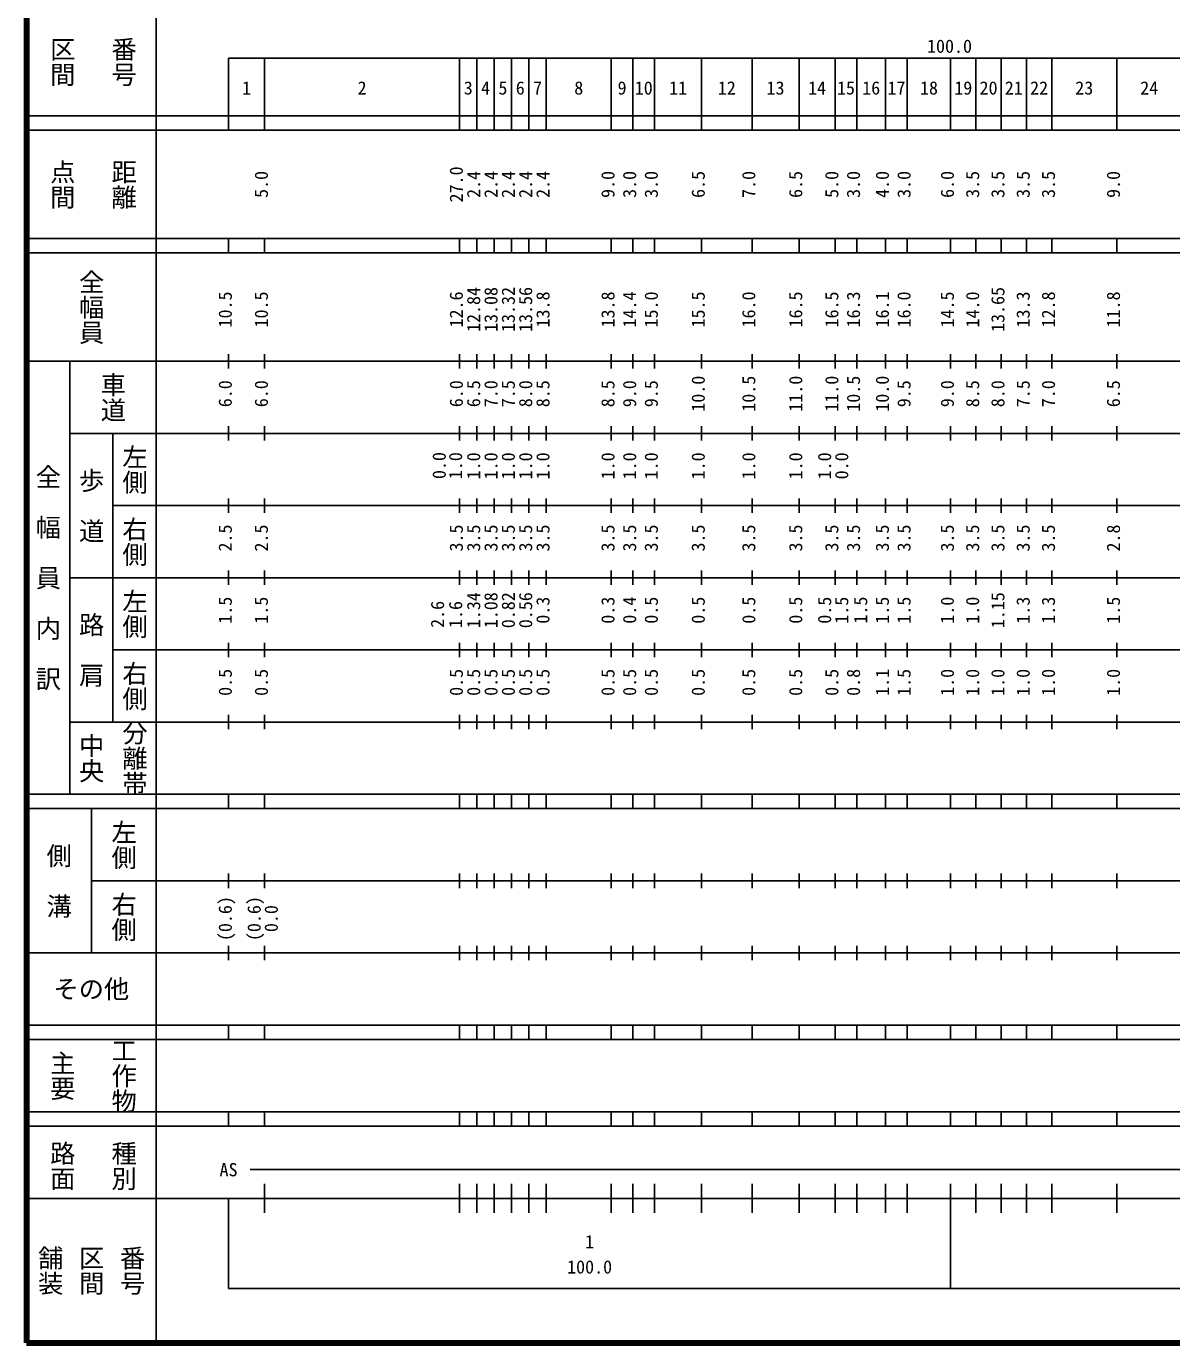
# Model space of a CAD drawing. Units: millimetres on the paper, enlarged 1000 times. Extents: x 40000 to 680000, y 20000 to 380000.
# Drawn here: x 40000 to 198607, y 20000 to 202409 of the extents above; entities that cross this region are included whole.
import ezdxf
from ezdxf.enums import TextEntityAlignment as Align

# ---------------------------------------------------------------- set-up
doc = ezdxf.new("R2010")
doc.units = ezdxf.units.MM
doc.header["$LTSCALE"] = 1000
doc.layers.add('M-TTL', color=2, linetype='Continuous', lineweight=140)
doc.layers.add('M-TTL-BAND', color=7, linetype='Continuous', lineweight=25)
doc.styles.add('@ＭＳ ゴシック', font='')
doc.styles.add('ＭＳ ゴシック', font='')
doc.styles.get('@ＭＳ ゴシック').set_extended_font_data('@MS Gothic')
doc.styles.get('ＭＳ ゴシック').set_extended_font_data('MS Gothic')

msp = doc.modelspace()

# ---------------------------------------------------------------- linework, layer by layer
at = {"layer": 'M-TTL'}
for p, q in [((40000, 380000), (40000, 20000)), ((40000, 20000), (680000, 20000))]:
    msp.add_line(p, q, dxfattribs=at)
at = {"layer": 'M-TTL-BAND'}
for p, q in [((58000, 370000), (58000, 20000)), ((68000, 198000), (579000, 198000)), ((68000, 198000), (68000, 188000)), ((73000, 188000), (73000, 198000)), ((100000, 188000), (100000, 198000)), ((102400, 188000), (102400, 198000)), ((104800, 188000), (104800, 198000)), ((107200, 188000), (107200, 198000)), ((109600, 188000), (109600, 198000)), ((112000, 188000), (112000, 198000)), ((121000, 188000), (121000, 198000)), ((124000, 188000), (124000, 198000)), ((127000, 188000), (127000, 198000)), ((133500, 188000), (133500, 198000)), ((140500, 188000), (140500, 198000)), ((147000, 188000), (147000, 198000)), ((152000, 188000), (152000, 198000)), ((155000, 188000), (155000, 198000)), ((159000, 188000), (159000, 198000)), ((162000, 188000), (162000, 198000)), ((168000, 188000), (168000, 198000)), ((171500, 188000), (171500, 198000)), ((175000, 188000), (175000, 198000)), ((178500, 188000), (178500, 198000)), ((182000, 188000), (182000, 198000)), ((191000, 188000), (191000, 198000)), ((40000, 190000), (579000, 190000)), ((40000, 188000), (579000, 188000)), ((40000, 173000), (579000, 173000)), ((68000, 171000), (68000, 173000)), ((73000, 171000), (73000, 173000)), ((100000, 171000), (100000, 173000)), ((102400, 171000), (102400, 173000)), ((104800, 171000), (104800, 173000)), ((107200, 171000), (107200, 173000)), ((109600, 171000), (109600, 173000)), ((112000, 171000), (112000, 173000)), ((121000, 171000), (121000, 173000)), ((124000, 171000), (124000, 173000)), ((127000, 171000), (127000, 173000)), ((133500, 171000), (133500, 173000)), ((140500, 171000), (140500, 173000)), ((147000, 171000), (147000, 173000)), ((152000, 171000), (152000, 173000)), ((155000, 171000), (155000, 173000)), ((159000, 171000), (159000, 173000)), ((162000, 171000), (162000, 173000)), ((168000, 171000), (168000, 173000)), ((171500, 171000), (171500, 173000)), ((175000, 171000), (175000, 173000)), ((178500, 171000), (178500, 173000)), ((182000, 171000), (182000, 173000)), ((191000, 171000), (191000, 173000)), ((40000, 171000), (579000, 171000)), ((68000, 155000), (68000, 157000)), ((73000, 155000), (73000, 157000)), ((100000, 155000), (100000, 157000)), ((102400, 155000), (102400, 157000)), ((104800, 155000), (104800, 157000)), ((107200, 155000), (107200, 157000)), ((109600, 155000), (109600, 157000)), ((112000, 155000), (112000, 157000)), ((121000, 155000), (121000, 157000)), ((124000, 155000), (124000, 157000)), ((127000, 155000), (127000, 157000)), ((133500, 155000), (133500, 157000)), ((140500, 155000), (140500, 157000)), ((147000, 155000), (147000, 157000)), ((152000, 155000), (152000, 157000)), ((155000, 155000), (155000, 157000)), ((159000, 155000), (159000, 157000)), ((162000, 155000), (162000, 157000)), ((168000, 155000), (168000, 157000)), ((171500, 155000), (171500, 157000)), ((175000, 155000), (175000, 157000)), ((178500, 155000), (178500, 157000)), ((182000, 155000), (182000, 157000)), ((191000, 155000), (191000, 157000)), ((40000, 156000), (579000, 156000)), ((46000, 96000), (46000, 156000)), ((46000, 146000), (579000, 146000)), ((52000, 146000), (52000, 106000)), ((68000, 145000), (68000, 147000)), ((73000, 145000), (73000, 147000)), ((100000, 145000), (100000, 147000)), ((102400, 145000), (102400, 147000)), ((104800, 145000), (104800, 147000)), ((107200, 145000), (107200, 147000)), ((109600, 145000), (109600, 147000)), ((112000, 145000), (112000, 147000)), ((121000, 145000), (121000, 147000)), ((124000, 145000), (124000, 147000)), ((127000, 145000), (127000, 147000)), ((133500, 145000), (133500, 147000)), ((140500, 145000), (140500, 147000)), ((147000, 145000), (147000, 147000)), ((152000, 145000), (152000, 147000)), ((155000, 145000), (155000, 147000)), ((159000, 145000), (159000, 147000)), ((162000, 145000), (162000, 147000)), ((168000, 145000), (168000, 147000)), ((171500, 145000), (171500, 147000)), ((175000, 145000), (175000, 147000)), ((178500, 145000), (178500, 147000)), ((182000, 145000), (182000, 147000)), ((191000, 145000), (191000, 147000)), ((68000, 135000), (68000, 137000)), ((73000, 135000), (73000, 137000)), ((100000, 135000), (100000, 137000)), ((102400, 135000), (102400, 137000)), ((104800, 135000), (104800, 137000)), ((107200, 135000), (107200, 137000)), ((109600, 135000), (109600, 137000)), ((112000, 135000), (112000, 137000)), ((121000, 135000), (121000, 137000)), ((124000, 135000), (124000, 137000)), ((127000, 135000), (127000, 137000)), ((133500, 135000), (133500, 137000)), ((140500, 135000), (140500, 137000)), ((147000, 135000), (147000, 137000)), ((152000, 135000), (152000, 137000)), ((155000, 135000), (155000, 137000)), ((159000, 135000), (159000, 137000)), ((162000, 135000), (162000, 137000)), ((168000, 135000), (168000, 137000)), ((171500, 135000), (171500, 137000)), ((175000, 135000), (175000, 137000)), ((178500, 135000), (178500, 137000)), ((182000, 135000), (182000, 137000)), ((191000, 135000), (191000, 137000)), ((52000, 136000), (579000, 136000)), ((46000, 126000), (579000, 126000)), ((68000, 125000), (68000, 127000)), ((73000, 125000), (73000, 127000)), ((100000, 125000), (100000, 127000)), ((102400, 125000), (102400, 127000)), ((104800, 125000), (104800, 127000)), ((107200, 125000), (107200, 127000)), ((109600, 125000), (109600, 127000)), ((112000, 125000), (112000, 127000)), ((121000, 125000), (121000, 127000)), ((124000, 125000), (124000, 127000)), ((127000, 125000), (127000, 127000)), ((133500, 125000), (133500, 127000)), ((140500, 125000), (140500, 127000)), ((147000, 125000), (147000, 127000)), ((152000, 125000), (152000, 127000)), ((155000, 125000), (155000, 127000)), ((159000, 125000), (159000, 127000)), ((162000, 125000), (162000, 127000)), ((168000, 125000), (168000, 127000)), ((171500, 125000), (171500, 127000)), ((175000, 125000), (175000, 127000)), ((178500, 125000), (178500, 127000)), ((182000, 125000), (182000, 127000)), ((191000, 125000), (191000, 127000)), ((68000, 115000), (68000, 117000)), ((73000, 115000), (73000, 117000)), ((100000, 115000), (100000, 117000)), ((102400, 115000), (102400, 117000)), ((104800, 115000), (104800, 117000)), ((107200, 115000), (107200, 117000)), ((109600, 115000), (109600, 117000)), ((112000, 115000), (112000, 117000)), ((121000, 115000), (121000, 117000)), ((124000, 115000), (124000, 117000)), ((127000, 115000), (127000, 117000)), ((133500, 115000), (133500, 117000)), ((140500, 115000), (140500, 117000)), ((147000, 115000), (147000, 117000)), ((152000, 115000), (152000, 117000)), ((155000, 115000), (155000, 117000)), ((159000, 115000), (159000, 117000)), ((162000, 115000), (162000, 117000)), ((168000, 115000), (168000, 117000)), ((171500, 115000), (171500, 117000)), ((175000, 115000), (175000, 117000)), ((178500, 115000), (178500, 117000)), ((182000, 115000), (182000, 117000)), ((191000, 115000), (191000, 117000)), ((52000, 116000), (579000, 116000)), ((46000, 106000), (579000, 106000)), ((68000, 105000), (68000, 107000)), ((73000, 105000), (73000, 107000)), ((100000, 105000), (100000, 107000)), ((102400, 105000), (102400, 107000)), ((104800, 105000), (104800, 107000)), ((107200, 105000), (107200, 107000)), ((109600, 105000), (109600, 107000)), ((112000, 105000), (112000, 107000)), ((121000, 105000), (121000, 107000)), ((124000, 105000), (124000, 107000)), ((127000, 105000), (127000, 107000)), ((133500, 105000), (133500, 107000)), ((140500, 105000), (140500, 107000)), ((147000, 105000), (147000, 107000)), ((152000, 105000), (152000, 107000)), ((155000, 105000), (155000, 107000)), ((159000, 105000), (159000, 107000)), ((162000, 105000), (162000, 107000)), ((168000, 105000), (168000, 107000)), ((171500, 105000), (171500, 107000)), ((175000, 105000), (175000, 107000)), ((178500, 105000), (178500, 107000)), ((182000, 105000), (182000, 107000)), ((191000, 105000), (191000, 107000)), ((40000, 96000), (579000, 96000)), ((68000, 94000), (68000, 96000)), ((73000, 94000), (73000, 96000)), ((100000, 94000), (100000, 96000)), ((102400, 94000), (102400, 96000)), ((104800, 94000), (104800, 96000)), ((107200, 94000), (107200, 96000)), ((109600, 94000), (109600, 96000)), ((112000, 94000), (112000, 96000)), ((121000, 94000), (121000, 96000)), ((124000, 94000), (124000, 96000)), ((127000, 94000), (127000, 96000)), ((133500, 94000), (133500, 96000)), ((140500, 94000), (140500, 96000)), ((147000, 94000), (147000, 96000)), ((152000, 94000), (152000, 96000)), ((155000, 94000), (155000, 96000)), ((159000, 94000), (159000, 96000)), ((162000, 94000), (162000, 96000)), ((168000, 94000), (168000, 96000)), ((171500, 94000), (171500, 96000)), ((175000, 94000), (175000, 96000)), ((178500, 94000), (178500, 96000)), ((182000, 94000), (182000, 96000)), ((191000, 94000), (191000, 96000)), ((40000, 94000), (579000, 94000)), ((49000, 94000), (49000, 74000)), ((49000, 84000), (579000, 84000)), ((68000, 83000), (68000, 85000)), ((73000, 83000), (73000, 85000)), ((100000, 83000), (100000, 85000)), ((102400, 83000), (102400, 85000)), ((104800, 83000), (104800, 85000)), ((107200, 83000), (107200, 85000)), ((109600, 83000), (109600, 85000)), ((112000, 83000), (112000, 85000)), ((121000, 83000), (121000, 85000)), ((124000, 83000), (124000, 85000)), ((127000, 83000), (127000, 85000)), ((133500, 83000), (133500, 85000)), ((140500, 83000), (140500, 85000)), ((147000, 83000), (147000, 85000)), ((152000, 83000), (152000, 85000)), ((155000, 83000), (155000, 85000)), ((159000, 83000), (159000, 85000)), ((162000, 83000), (162000, 85000)), ((168000, 83000), (168000, 85000)), ((171500, 83000), (171500, 85000)), ((175000, 83000), (175000, 85000)), ((178500, 83000), (178500, 85000)), ((182000, 83000), (182000, 85000)), ((191000, 83000), (191000, 85000)), ((68000, 73000), (68000, 75000)), ((73000, 73000), (73000, 75000)), ((100000, 73000), (100000, 75000)), ((102400, 73000), (102400, 75000)), ((104800, 73000), (104800, 75000)), ((107200, 73000), (107200, 75000)), ((109600, 73000), (109600, 75000)), ((112000, 73000), (112000, 75000)), ((121000, 73000), (121000, 75000)), ((124000, 73000), (124000, 75000)), ((127000, 73000), (127000, 75000)), ((133500, 73000), (133500, 75000)), ((140500, 73000), (140500, 75000)), ((147000, 73000), (147000, 75000)), ((152000, 73000), (152000, 75000)), ((155000, 73000), (155000, 75000)), ((159000, 73000), (159000, 75000)), ((162000, 73000), (162000, 75000)), ((168000, 73000), (168000, 75000)), ((171500, 73000), (171500, 75000)), ((175000, 73000), (175000, 75000)), ((178500, 73000), (178500, 75000)), ((182000, 73000), (182000, 75000)), ((191000, 73000), (191000, 75000)), ((40000, 74000), (579000, 74000)), ((40000, 64000), (579000, 64000)), ((68000, 62000), (68000, 64000)), ((73000, 62000), (73000, 64000)), ((100000, 62000), (100000, 64000)), ((102400, 62000), (102400, 64000)), ((104800, 62000), (104800, 64000)), ((107200, 62000), (107200, 64000)), ((109600, 62000), (109600, 64000)), ((112000, 62000), (112000, 64000)), ((121000, 62000), (121000, 64000)), ((124000, 62000), (124000, 64000)), ((127000, 62000), (127000, 64000)), ((133500, 62000), (133500, 64000)), ((140500, 62000), (140500, 64000)), ((147000, 62000), (147000, 64000)), ((152000, 62000), (152000, 64000)), ((155000, 62000), (155000, 64000)), ((159000, 62000), (159000, 64000)), ((162000, 62000), (162000, 64000)), ((168000, 62000), (168000, 64000)), ((171500, 62000), (171500, 64000)), ((175000, 62000), (175000, 64000)), ((178500, 62000), (178500, 64000)), ((182000, 62000), (182000, 64000)), ((191000, 62000), (191000, 64000)), ((40000, 62000), (579000, 62000)), ((40000, 52000), (579000, 52000)), ((68000, 50000), (68000, 52000)), ((73000, 50000), (73000, 52000)), ((100000, 50000), (100000, 52000)), ((102400, 50000), (102400, 52000)), ((104800, 50000), (104800, 52000)), ((107200, 50000), (107200, 52000)), ((109600, 50000), (109600, 52000)), ((112000, 50000), (112000, 52000)), ((121000, 50000), (121000, 52000)), ((124000, 50000), (124000, 52000)), ((127000, 50000), (127000, 52000)), ((133500, 50000), (133500, 52000)), ((140500, 50000), (140500, 52000)), ((147000, 50000), (147000, 52000)), ((152000, 50000), (152000, 52000)), ((155000, 50000), (155000, 52000)), ((159000, 50000), (159000, 52000)), ((162000, 50000), (162000, 52000)), ((168000, 50000), (168000, 52000)), ((171500, 50000), (171500, 52000)), ((175000, 50000), (175000, 52000)), ((178500, 50000), (178500, 52000)), ((182000, 50000), (182000, 52000)), ((191000, 50000), (191000, 52000)), ((40000, 50000), (579000, 50000)), ((71000, 44000), (569700, 44000)), ((73000, 38000), (73000, 42000)), ((100000, 38000), (100000, 42000)), ((102400, 38000), (102400, 42000)), ((104800, 38000), (104800, 42000)), ((107200, 38000), (107200, 42000)), ((109600, 38000), (109600, 42000)), ((112000, 38000), (112000, 42000)), ((121000, 38000), (121000, 42000)), ((124000, 38000), (124000, 42000)), ((127000, 38000), (127000, 42000)), ((133500, 38000), (133500, 42000)), ((140500, 38000), (140500, 42000)), ((147000, 38000), (147000, 42000)), ((152000, 38000), (152000, 42000)), ((155000, 38000), (155000, 42000)), ((159000, 38000), (159000, 42000)), ((162000, 38000), (162000, 42000)), ((168000, 27500), (168000, 42000)), ((171500, 38000), (171500, 42000)), ((175000, 38000), (175000, 42000)), ((178500, 38000), (178500, 42000)), ((182000, 38000), (182000, 42000)), ((191000, 38000), (191000, 42000)), ((40000, 40000), (579000, 40000)), ((68000, 40000), (68000, 27500)), ((68000, 27500), (579000, 27500))]:
    msp.add_line(p, q, dxfattribs=at)

# ---------------------------------------------------------------- texts
at = {"layer": 'M-TTL-BAND', "style": '@ＭＳ ゴシック'}
for s, p in [('番号', (53500, 197500)), ('区間', (45000, 197500)), ('点間', (45000, 180500)), ('距離', (53500, 180500)), ('全幅員', (49000, 163500)), ('車道', (52000, 151000)), ('左側', (55000, 141000)), ('全\u3000幅\u3000員\u3000内\u3000訳', (43000, 126000)), ('歩\u3000道', (49000, 136000)), ('右側', (55000, 131000)), ('左側', (55000, 121000)), ('路\u3000肩', (49000, 116000)), ('右側', (55000, 111000)), ('分離帯', (55000, 101000)), ('中央', (49000, 101000)), ('左側', (53500, 89000)), ('側\u3000溝', (44500, 84000)), ('右側', (53500, 79000)), ('主要', (45000, 57000)), ('工作物', (53500, 57000)), ('路面', (45000, 44500)), ('種別', (53500, 44500)), ('舗装', (43333, 30000)), ('区間', (49000, 30000)), ('番号', (54667, 30000))]:
    msp.add_text(s, height=2566, rotation=270, dxfattribs=at).set_placement(p, align=Align.MIDDLE_CENTER)
at = {"layer": 'M-TTL-BAND', "style": 'ＭＳ ゴシック'}
for s, p in [('100.0', (167844, 198195)), ('1', (70500, 192405)), ('2', (86500, 192405)), ('3', (101200, 192405)), ('4', (103600, 192405)), ('5', (106000, 192405)), ('6', (108400, 192405)), ('7', (110800, 192405)), ('8', (116500, 192405)), ('9', (122500, 192405)), ('10', (125500, 192405)), ('11', (130250, 192405)), ('12', (137000, 192405)), ('13', (143750, 192405)), ('14', (149500, 192405)), ('15', (153500, 192405)), ('16', (157000, 192405)), ('17', (160500, 192405)), ('18', (165000, 192405)), ('19', (169750, 192405)), ('20', (173250, 192405)), ('21', (176750, 192405)), ('22', (180250, 192405)), ('23', (186500, 192405)), ('24', (195500, 192405)), ('AS', (68000, 42500)), ('1', (118000, 32523)), ('100.0', (118000, 29033))]:
    msp.add_text(s, height=1833, dxfattribs=at).set_placement(p, align=Align.BOTTOM_CENTER)
for s, p in [('27.0', (101000, 180500)), ('5.0', (74000, 180500)), ('2.4', (103400, 180500)), ('2.4', (105800, 180500)), ('2.4', (108200, 180500)), ('2.4', (110600, 180500)), ('2.4', (113000, 180500)), ('9.0', (122000, 180500)), ('3.0', (125000, 180500)), ('3.0', (128000, 180500)), ('6.5', (134500, 180500)), ('7.0', (141500, 180500)), ('6.5', (148000, 180500)), ('5.0', (153000, 180500)), ('3.0', (156000, 180500)), ('4.0', (160000, 180500)), ('3.0', (163000, 180500)), ('6.0', (169000, 180500)), ('3.5', (172500, 180500)), ('3.5', (176000, 180500)), ('3.5', (179500, 180500)), ('3.5', (183000, 180500)), ('9.0', (192000, 180500)), ('12.84', (103400, 163174)), ('13.08', (105800, 163174)), ('13.32', (108200, 163174)), ('13.56', (110600, 163174)), ('13.65', (176000, 163174)), ('10.5', (69000, 163174)), ('10.5', (74000, 163174)), ('12.6', (101000, 163174)), ('13.8', (113000, 163174)), ('13.8', (122000, 163174)), ('14.4', (125000, 163174)), ('15.0', (128000, 163174)), ('15.5', (134500, 163174)), ('16.0', (141500, 163174)), ('16.5', (148000, 163174)), ('16.5', (153000, 163174)), ('16.3', (156000, 163174)), ('16.1', (160000, 163174)), ('16.0', (163000, 163174)), ('14.5', (169000, 163174)), ('14.0', (172500, 163174)), ('13.3', (179500, 163174)), ('12.8', (183000, 163174)), ('11.8', (192000, 163174)), ('6.0', (69000, 151500)), ('6.0', (74000, 151500)), ('6.0', (101000, 151500)), ('7.0', (105800, 151500)), ('8.0', (110600, 151500)), ('9.0', (125000, 151500)), ('10.0', (134500, 151500)), ('10.5', (141500, 151500)), ('11.0', (148000, 151500)), ('11.0', (153000, 151500)), ('10.5', (156000, 151500)), ('10.0', (160000, 151500)), ('9.0', (169000, 151500)), ('8.0', (176000, 151500)), ('7.0', (183000, 151500)), ('6.5', (103400, 151500)), ('7.5', (108200, 151500)), ('8.5', (113000, 151500)), ('8.5', (122000, 151500)), ('9.5', (128000, 151500)), ('9.5', (163000, 151500)), ('8.5', (172500, 151500)), ('7.5', (179500, 151500)), ('6.5', (192000, 151500)), ('0.0', (98628, 141544)), ('1.0', (100900, 141528)), ('1.0', (103400, 141500)), ('1.0', (105800, 141500)), ('1.0', (108200, 141500)), ('1.0', (110600, 141500)), ('1.0', (113000, 141500)), ('1.0', (122000, 141500)), ('1.0', (125000, 141500)), ('1.0', (128000, 141500)), ('1.0', (134500, 141500)), ('1.0', (141500, 141500)), ('1.0', (148000, 141500)), ('1.0', (152000, 141500)), ('0.0', (154370, 141500)), ('2.5', (69000, 131500)), ('2.5', (74000, 131500)), ('3.5', (101000, 131500)), ('3.5', (103400, 131500)), ('3.5', (105800, 131500)), ('3.5', (108200, 131500)), ('3.5', (110600, 131500)), ('3.5', (113000, 131500)), ('3.5', (122000, 131500)), ('3.5', (125000, 131500)), ('3.5', (128000, 131500)), ('3.5', (134500, 131500)), ('3.5', (141500, 131500)), ('3.5', (148000, 131500)), ('3.5', (153000, 131500)), ('3.5', (156000, 131500)), ('3.5', (160000, 131500)), ('3.5', (163000, 131500)), ('3.5', (169000, 131500)), ('3.5', (172500, 131500)), ('3.5', (176000, 131500)), ('3.5', (179500, 131500)), ('3.5', (183000, 131500)), ('2.8', (192000, 131500)), ('1.5', (69000, 121500)), ('1.5', (74000, 121500)), ('2.6', (98400, 120919)), ('1.6', (100900, 120901)), ('1.34', (103400, 121500)), ('1.08', (105800, 121500)), ('0.82', (108200, 121500)), ('0.56', (110600, 121500)), ('0.3', (113000, 121500)), ('0.3', (122000, 121500)), ('0.4', (125000, 121500)), ('0.5', (128000, 121500)), ('0.5', (134500, 121500)), ('0.5', (141500, 121500)), ('0.5', (148000, 121500)), ('0.5', (152000, 121500)), ('1.5', (154370, 121500)), ('1.5', (156994, 121516)), ('1.5', (160000, 121500)), ('1.5', (163000, 121500)), ('1.0', (169000, 121500)), ('1.0', (172500, 121500)), ('1.15', (176000, 121500)), ('1.3', (179500, 121500)), ('1.3', (183000, 121500)), ('1.5', (192000, 121500)), ('0.5', (69000, 111500)), ('0.5', (74000, 111500)), ('0.5', (101000, 111500)), ('0.5', (103400, 111500)), ('0.5', (105800, 111500)), ('0.5', (108200, 111500)), ('0.5', (110600, 111500)), ('0.5', (113000, 111500)), ('0.5', (122000, 111500)), ('0.5', (125000, 111500)), ('0.5', (128000, 111500)), ('0.5', (134500, 111500)), ('0.5', (141500, 111500)), ('0.5', (148000, 111500)), ('0.5', (153000, 111500)), ('0.8', (156000, 111500)), ('1.1', (160000, 111500)), ('1.5', (163000, 111500)), ('1.0', (169000, 111500)), ('1.0', (172500, 111500)), ('1.0', (176000, 111500)), ('1.0', (179500, 111500)), ('1.0', (183000, 111500)), ('1.0', (192000, 111500)), ('(0.6)', (69000, 78764)), ('(0.6)', (73000, 78764)), ('0.0', (75370, 78764))]:
    msp.add_text(s, height=1833, rotation=90, dxfattribs=at).set_placement(p, align=Align.BOTTOM_CENTER)
msp.add_text('その他', height=2566, dxfattribs=at).set_placement((49000, 69000), align=Align.MIDDLE_CENTER)

doc.saveas('drawing.dxf')
